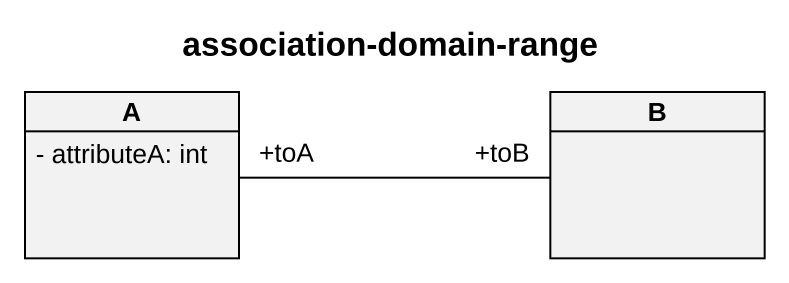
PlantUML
@startuml
title association-domain-range
hide circle
hide empty members
skinparam classAttributeIconSize 0
class A {
  - attributeA: int
}
class B
A "+toA" -right- "+toB" B
@enduml
